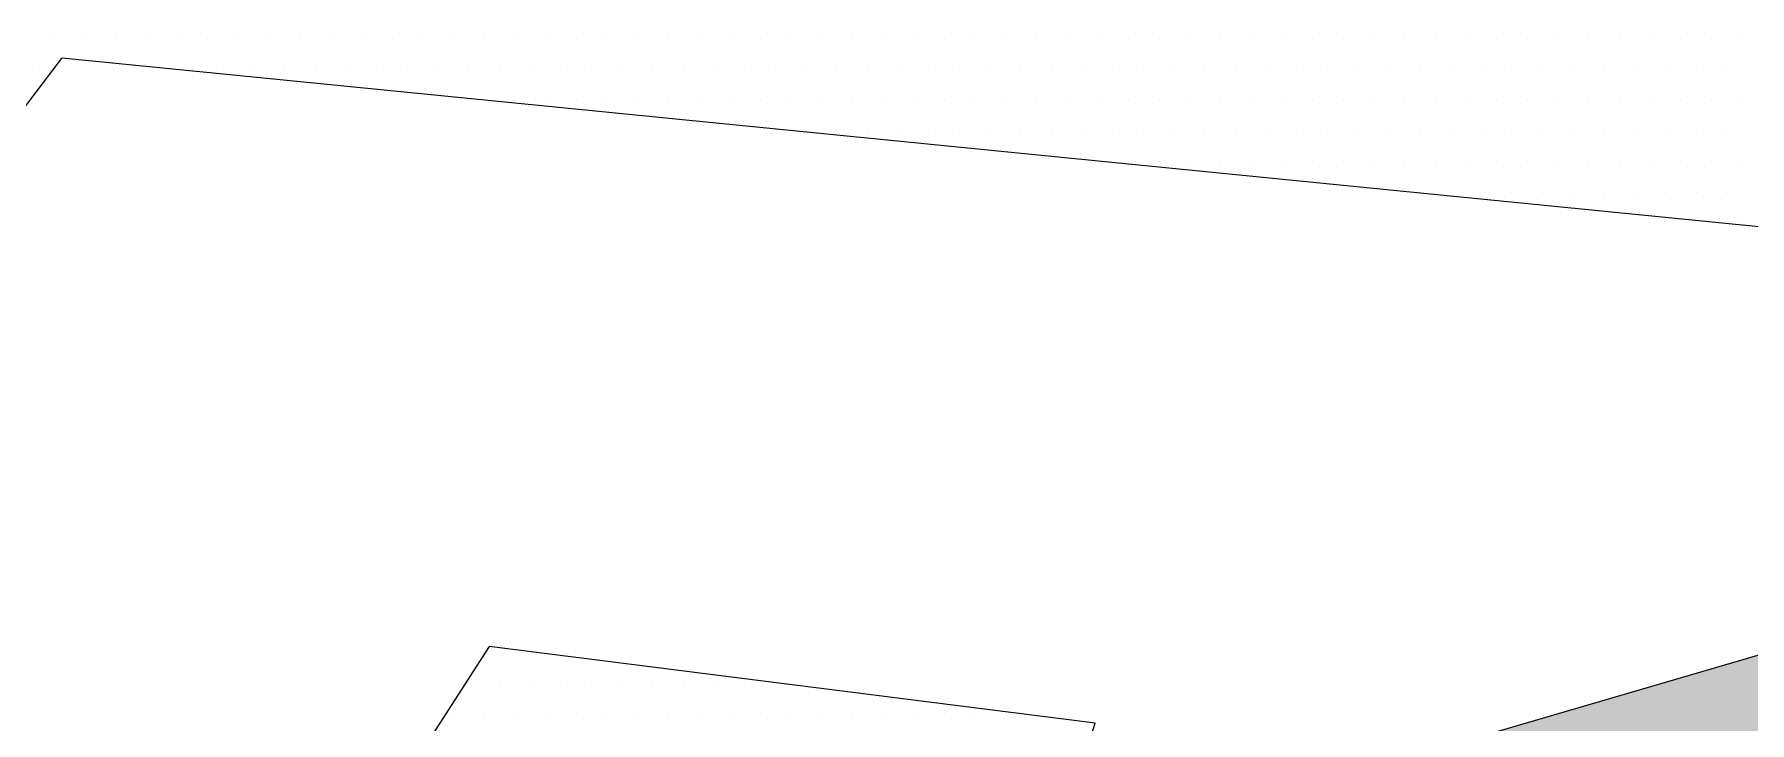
# Model space of a CAD drawing. Header units: metres. Extents: x 9606 to 9900, y 4805 to 4952.
# Drawn here: x 9866.408 to 9867.433, y 4853.855 to 4854.267 of the extents above; entities that cross this region are included whole.
import ezdxf

# ---------------------------------------------------------------- set-up
doc = ezdxf.new("R2010")
doc.units = ezdxf.units.M
doc.header["$LTSCALE"] = 2
doc.linetypes.add('CACHEX2', pattern=[0.75, 0.5, -0.25])
for name, color, linetype in [('CARTOUCHE', 7, 'Continuous'), ('LOGO', 4, 'Continuous'), ('rosace', 7, 'Continuous')]:
    doc.layers.add(name, color=color, linetype=linetype)

# ---------------------------------------------------------------- blocks, each defined once
blk = doc.blocks.new('A$C715108E3')
at = {"layer": 'LOGO', "color": 131}
for p, q in [((-1.5806, -4.7997), (-1.5806, -4.7997)), ((-1.4888, -4.7997), (-1.4888, -4.7997)), ((-1.397, -4.7997), (-1.397, -4.7997)), ((-1.305, -4.7997), (-1.305, -4.7997)), ((-1.2137, -4.7997), (-1.2137, -4.7997)), ((-1.1217, -4.7997), (-1.1217, -4.7997)), ((-1.0296, -4.7997), (-1.0296, -4.7997)), ((-0.9386, -4.7997), (-0.9386, -4.7997)), ((-0.8465, -4.7997), (-0.8465, -4.7997)), ((-0.7549, -4.7997), (-0.7549, -4.7997)), ((-0.6634, -4.7997), (-0.6634, -4.7997)), ((-0.5712, -4.7997), (-0.5712, -4.7997)), ((-0.4796, -4.7997), (-0.4796, -4.7997)), ((-0.3883, -4.7997), (-0.3883, -4.7997)), ((-0.2963, -4.7997), (-0.2963, -4.7997)), ((-0.2043, -4.7997), (-0.2043, -4.7997)), ((-0.1124, -4.7997), (-0.1124, -4.7997)), ((-0.021, -4.7997), (-0.021, -4.7997)), ((0.0708, -4.7997), (0.0708, -4.7997)), ((0.1627, -4.7997), (0.1627, -4.7997)), ((0.2541, -4.7997), (0.2541, -4.7997)), ((0.346, -4.7997), (0.346, -4.7997)), ((0.438, -4.7997), (0.438, -4.7997)), ((0.5293, -4.7997), (0.5293, -4.7997)), ((0.6213, -4.7997), (0.6213, -4.7997)), ((0.7131, -4.7997), (0.7131, -4.7997)), ((0.8044, -4.7997), (0.8044, -4.7997)), ((0.8962, -4.7997), (0.8962, -4.7997)), ((0.988, -4.7997), (0.988, -4.7997)), ((1.0801, -4.7997), (1.0801, -4.7997)), ((1.1713, -4.7997), (1.1713, -4.7997)), ((1.2634, -4.7997), (1.2634, -4.7997)), ((1.3554, -4.7997), (1.3554, -4.7997)), ((1.4466, -4.7997), (1.4466, -4.7997)), ((1.5387, -4.7997), (1.5387, -4.7997)), ((1.6305, -4.7997), (1.6305, -4.7997)), ((1.722, -4.7997), (1.722, -4.7997)), ((1.8138, -4.7997), (1.8138, -4.7997)), ((1.9056, -4.7997), (1.9056, -4.7997)), ((1.9969, -4.7997), (1.9969, -4.7997)), ((2.0889, -4.7997), (2.0889, -4.7997)), ((2.1807, -4.7997), (2.1807, -4.7997)), ((2.2726, -4.7997), (2.2726, -4.7997)), ((2.364, -4.7997), (2.364, -4.7997)), ((2.4559, -4.7997), (2.4559, -4.7997)), ((2.5477, -4.7997), (2.5477, -4.7997)), ((2.639, -4.7997), (2.639, -4.7997)), ((2.731, -4.7997), (2.731, -4.7997)), ((2.823, -4.7997), (2.823, -4.7997)), ((2.9143, -4.7997), (2.9143, -4.7997)), ((3.0061, -4.7997), (3.0061, -4.7997)), ((3.0979, -4.7997), (3.0979, -4.7997)), ((3.1896, -4.7997), (3.1896, -4.7997)), ((3.2816, -4.7997), (3.2816, -4.7997)), ((3.3734, -4.7997), (3.3734, -4.7997)), ((3.4653, -4.7997), (3.4653, -4.7997)), ((-1.6264, -4.892), (-1.6264, -4.892)), ((-1.2024, -4.892), (-1.2024, -4.892)), ((-1.1674, -4.892), (-1.1674, -4.892)), ((-1.0761, -4.892), (-1.0761, -4.892)), ((-0.9841, -4.892), (-0.9841, -4.892)), ((-0.8921, -4.892), (-0.8921, -4.892)), ((-0.8008, -4.892), (-0.8008, -4.892)), ((-0.7088, -4.892), (-0.7088, -4.892)), ((-0.6172, -4.892), (-0.6172, -4.892)), ((-0.5255, -4.892), (-0.5255, -4.892)), ((-0.4339, -4.892), (-0.4339, -4.892)), ((-0.3418, -4.892), (-0.3418, -4.892)), ((-0.2508, -4.892), (-0.2508, -4.892)), ((-0.1587, -4.892), (-0.1587, -4.892)), ((-0.0667, -4.892), (-0.0667, -4.892)), ((0.0251, -4.892), (0.0251, -4.892)), ((0.1166, -4.892), (0.1166, -4.892)), ((0.2084, -4.892), (0.2084, -4.892)), ((0.3002, -4.892), (0.3002, -4.892)), ((0.3915, -4.892), (0.3915, -4.892)), ((0.4835, -4.892), (0.4835, -4.892)), ((0.5755, -4.892), (0.5755, -4.892)), ((0.6668, -4.892), (0.6668, -4.892)), ((0.7588, -4.892), (0.7588, -4.892)), ((0.8509, -4.892), (0.8509, -4.892)), ((0.9425, -4.892), (0.9425, -4.892)), ((1.0341, -4.892), (1.0341, -4.892)), ((1.1258, -4.892), (1.1258, -4.892)), ((1.2178, -4.892), (1.2178, -4.892)), ((1.3091, -4.892), (1.3091, -4.892)), ((1.4011, -4.892), (1.4011, -4.892)), ((1.4929, -4.892), (1.4929, -4.892)), ((1.584, -4.892), (1.584, -4.892)), ((1.6762, -4.892), (1.6762, -4.892)), ((1.7681, -4.892), (1.7681, -4.892)), ((1.8591, -4.892), (1.8591, -4.892)), ((1.9512, -4.892), (1.9512, -4.892)), ((2.0432, -4.892), (2.0432, -4.892)), ((2.1344, -4.892), (2.1344, -4.892)), ((2.2265, -4.892), (2.2265, -4.892)), ((2.3183, -4.892), (2.3183, -4.892)), ((2.4101, -4.892), (2.4101, -4.892)), ((2.5018, -4.892), (2.5018, -4.892)), ((2.5934, -4.892), (2.5934, -4.892)), ((2.6854, -4.892), (2.6854, -4.892)), ((2.7767, -4.892), (2.7767, -4.892)), ((2.8687, -4.892), (2.8687, -4.892)), ((2.9608, -4.892), (2.9608, -4.892)), ((3.0518, -4.892), (3.0518, -4.892)), ((3.1439, -4.892), (3.1439, -4.892)), ((3.2359, -4.892), (3.2359, -4.892)), ((3.3277, -4.892), (3.3277, -4.892)), ((3.4188, -4.892), (3.4188, -4.892)), ((-0.2811, -4.9833), (-0.2811, -4.9833)), ((-0.2043, -4.9833), (-0.2043, -4.9833)), ((-0.1124, -4.9833), (-0.1124, -4.9833)), ((-0.021, -4.9833), (-0.021, -4.9833)), ((0.0708, -4.9833), (0.0708, -4.9833)), ((0.1627, -4.9833), (0.1627, -4.9833)), ((0.2541, -4.9833), (0.2541, -4.9833)), ((0.346, -4.9833), (0.346, -4.9833)), ((0.438, -4.9833), (0.438, -4.9833)), ((0.5293, -4.9833), (0.5293, -4.9833)), ((0.6213, -4.9833), (0.6213, -4.9833)), ((0.7131, -4.9833), (0.7131, -4.9833)), ((0.8044, -4.9833), (0.8044, -4.9833)), ((0.8962, -4.9833), (0.8962, -4.9833)), ((0.988, -4.9833), (0.988, -4.9833)), ((1.0801, -4.9833), (1.0801, -4.9833)), ((1.1713, -4.9833), (1.1713, -4.9833)), ((1.2634, -4.9833), (1.2634, -4.9833)), ((1.3554, -4.9833), (1.3554, -4.9833)), ((1.4466, -4.9833), (1.4466, -4.9833)), ((1.5387, -4.9833), (1.5387, -4.9833)), ((1.6305, -4.9833), (1.6305, -4.9833)), ((1.722, -4.9833), (1.722, -4.9833)), ((1.8138, -4.9833), (1.8138, -4.9833)), ((1.9056, -4.9833), (1.9056, -4.9833)), ((1.9969, -4.9833), (1.9969, -4.9833)), ((2.0889, -4.9833), (2.0889, -4.9833)), ((2.1807, -4.9833), (2.1807, -4.9833)), ((2.2726, -4.9833), (2.2726, -4.9833)), ((2.364, -4.9833), (2.364, -4.9833)), ((2.4559, -4.9833), (2.4559, -4.9833)), ((2.5477, -4.9833), (2.5477, -4.9833)), ((2.639, -4.9833), (2.639, -4.9833)), ((2.731, -4.9833), (2.731, -4.9833)), ((2.823, -4.9833), (2.823, -4.9833)), ((2.9143, -4.9833), (2.9143, -4.9833)), ((3.0061, -4.9833), (3.0061, -4.9833)), ((3.0979, -4.9833), (3.0979, -4.9833)), ((3.1896, -4.9833), (3.1896, -4.9833)), ((3.2816, -4.9833), (3.2816, -4.9833)), ((3.3734, -4.9833), (3.3734, -4.9833)), ((3.4653, -4.9833), (3.4653, -4.9833)), ((0.6408, -5.0748), (0.6408, -5.0748)), ((0.6668, -5.0748), (0.6668, -5.0748)), ((0.7588, -5.0748), (0.7588, -5.0748)), ((0.8509, -5.0748), (0.8509, -5.0748)), ((0.9425, -5.0748), (0.9425, -5.0748)), ((1.0341, -5.0748), (1.0341, -5.0748)), ((1.1258, -5.0748), (1.1258, -5.0748)), ((1.2178, -5.0748), (1.2178, -5.0748)), ((1.3091, -5.0748), (1.3091, -5.0748)), ((1.4011, -5.0748), (1.4011, -5.0748)), ((1.4929, -5.0748), (1.4929, -5.0748)), ((1.584, -5.0748), (1.584, -5.0748)), ((1.6762, -5.0748), (1.6762, -5.0748)), ((1.7681, -5.0748), (1.7681, -5.0748)), ((1.8591, -5.0748), (1.8591, -5.0748)), ((1.9512, -5.0748), (1.9512, -5.0748)), ((2.0432, -5.0748), (2.0432, -5.0748)), ((2.1344, -5.0748), (2.1344, -5.0748)), ((2.2265, -5.0748), (2.2265, -5.0748)), ((2.3183, -5.0748), (2.3183, -5.0748)), ((2.4101, -5.0748), (2.4101, -5.0748)), ((2.5018, -5.0748), (2.5018, -5.0748)), ((2.5934, -5.0748), (2.5934, -5.0748)), ((2.6854, -5.0748), (2.6854, -5.0748)), ((2.7767, -5.0748), (2.7767, -5.0748)), ((2.8687, -5.0748), (2.8687, -5.0748)), ((2.9608, -5.0748), (2.9608, -5.0748)), ((3.0518, -5.0748), (3.0518, -5.0748)), ((3.1439, -5.0748), (3.1439, -5.0748)), ((3.2359, -5.0748), (3.2359, -5.0748)), ((3.3277, -5.0748), (3.3277, -5.0748)), ((3.4188, -5.0748), (3.4188, -5.0748)), ((1.5619, -5.1674), (1.5619, -5.1674)), ((1.6305, -5.1674), (1.6305, -5.1674)), ((1.722, -5.1674), (1.722, -5.1674)), ((1.8138, -5.1674), (1.8138, -5.1674)), ((1.9056, -5.1674), (1.9056, -5.1674)), ((1.9969, -5.1674), (1.9969, -5.1674)), ((2.0889, -5.1674), (2.0889, -5.1674)), ((2.1807, -5.1674), (2.1807, -5.1674)), ((2.2726, -5.1674), (2.2726, -5.1674)), ((2.364, -5.1674), (2.364, -5.1674)), ((2.4559, -5.1674), (2.4559, -5.1674)), ((2.5477, -5.1674), (2.5477, -5.1674)), ((2.639, -5.1674), (2.639, -5.1674)), ((2.731, -5.1674), (2.731, -5.1674)), ((2.823, -5.1674), (2.823, -5.1674)), ((2.9143, -5.1674), (2.9143, -5.1674)), ((3.0061, -5.1674), (3.0061, -5.1674)), ((3.0979, -5.1674), (3.0979, -5.1674)), ((3.1896, -5.1674), (3.1896, -5.1674)), ((3.2816, -5.1674), (3.2816, -5.1674)), ((3.3734, -5.1674), (3.3734, -5.1674)), ((3.4653, -5.1674), (3.4653, -5.1674)), ((2.4836, -5.2586), (2.4836, -5.2586)), ((2.5018, -5.2586), (2.5018, -5.2586)), ((2.5934, -5.2586), (2.5934, -5.2586)), ((2.6854, -5.2586), (2.6854, -5.2586)), ((2.7767, -5.2586), (2.7767, -5.2586)), ((2.8687, -5.2586), (2.8687, -5.2586)), ((2.9608, -5.2586), (2.9608, -5.2586)), ((3.0518, -5.2586), (3.0518, -5.2586)), ((3.1439, -5.2586), (3.1439, -5.2586)), ((3.2359, -5.2586), (3.2359, -5.2586)), ((3.3277, -5.2586), (3.3277, -5.2586)), ((3.4188, -5.2586), (3.4188, -5.2586)), ((3.4049, -5.3499), (3.4049, -5.3499)), ((3.4653, -5.3499), (3.4653, -5.3499)), ((-0.2929, -6.6344), (-0.2929, -6.6344)), ((-0.2043, -6.6344), (-0.2043, -6.6344)), ((-0.3518, -6.7259), (-0.3518, -6.7259)), ((-0.342, -6.7259), (-0.342, -6.7259)), ((-0.2508, -6.7259), (-0.2508, -6.7259)), ((-0.1587, -6.7259), (-0.1587, -6.7259)), ((-0.0667, -6.7259), (-0.0667, -6.7259)), ((0.0251, -6.7259), (0.0251, -6.7259)), ((0.1166, -6.7259), (0.1166, -6.7259)), ((0.2084, -6.7259), (0.2084, -6.7259)), ((0.3002, -6.7259), (0.3002, -6.7259)), ((0.3917, -6.7259), (0.3917, -6.7259)), ((0.4835, -6.7259), (0.4835, -6.7259)), ((0.5755, -6.7259), (0.5755, -6.7259)), ((-0.4108, -6.8181), (-0.4108, -6.8181)), ((-0.3879, -6.8181), (-0.3879, -6.8181)), ((-0.2963, -6.8181), (-0.2963, -6.8181)), ((-0.2043, -6.8181), (-0.2043, -6.8181)), ((-0.1124, -6.8181), (-0.1124, -6.8181)), ((-0.0212, -6.8181), (-0.0212, -6.8181)), ((0.0708, -6.8181), (0.0708, -6.8181)), ((0.1627, -6.8181), (0.1627, -6.8181)), ((0.2541, -6.8181), (0.2541, -6.8181)), ((0.346, -6.8181), (0.346, -6.8181)), ((0.4378, -6.8181), (0.4378, -6.8181)), ((0.5293, -6.8181), (0.5293, -6.8181)), ((0.6211, -6.8181), (0.6211, -6.8181)), ((0.7131, -6.8181), (0.7131, -6.8181)), ((0.8044, -6.8181), (0.8044, -6.8181)), ((0.8964, -6.8181), (0.8964, -6.8181)), ((0.988, -6.8181), (0.988, -6.8181)), ((1.0801, -6.8181), (1.0801, -6.8181)), ((1.1717, -6.8181), (1.1717, -6.8181)), ((1.2634, -6.8181), (1.2634, -6.8181))]:
    blk.add_line(p, q, dxfattribs=at)
blk.add_lwpolyline([(-1.8895, -11.7452), (-0.5622, -9.8309), (1.2247, -9.9595), (2.246, -8.4278), (1.0713, -8.3007), (1.531, -6.8464), (-0.2811, -6.6172), (-1.43, -8.4029), (-1.379, -8.0709), (-3.7783, -7.7906), (-1.5572, -4.8561), (4.8497, -5.4935), (3.9051, -3.7588)], dxfattribs=at)
blk = doc.blocks.new('A$C581E6685')
at = {"layer": 'rosace'}
blk.add_hatch(color=140, dxfattribs=at).paths.add_polyline_path([(-45.3965, 37.4846), (-41.9745, 25.9278), (-41.7809, 23.8865), (-42.0615, 23.3525), (-44.9268, 21.9767), (-53.1072, 18.3767), (-40.8028, 21.6905), (-39.5666, 22.0268), (-38.2746, 22.2236), (-38.1337, 21.2132), (-33.6363, 11.1845), (-36.0802, 21.4612), (-37.3405, 24.3346), (-37.4251, 24.9804), (-36.9477, 25.4853), (-26.3566, 30.2032), (-37.8747, 26.8339), (-39.7286, 26.4119), (-40.3751, 26.6371), (-40.684, 26.8894)])
at = {"layer": 'rosace', "color": 140}
blk.add_lwpolyline([(-45.3965, 37.4846), (-41.9745, 25.9278), (-41.7804, 23.8865), (-42.0615, 23.3525), (-44.9268, 21.9767), (-53.1072, 18.3767), (-40.8028, 21.6905), (-39.5666, 22.0268), (-38.2739, 22.2236), (-38.1337, 21.2132), (-33.6358, 11.1845), (-36.0802, 21.4612), (-37.3405, 24.3346), (-37.4251, 24.9804), (-36.9477, 25.4853), (-26.3566, 30.2032), (-37.8741, 26.8339), (-39.7286, 26.4119), (-40.3748, 26.6371), (-40.6836, 26.8894)], close=True, dxfattribs=at)
at = {"layer": 'rosace', "color": 32, "linetype": 'CACHEX2', "ltscale": 1.5}
blk.add_ellipse((-38.0538, 23.8138), major_axis=(-19.0311, -3.534), ratio=0.590567, dxfattribs=at)
at = {"layer": 'rosace', "color": 32}
blk.add_ellipse((-37.6144, 23.8499), major_axis=(-13.5768, -4.2839), ratio=0.791971, dxfattribs=at)
at = {"layer": 'CARTOUCHE'}
blk.add_blockref('A$C715108E3', (-31.6739, 36.3189), dxfattribs=at)

msp = doc.modelspace()

# ---------------------------------------------------------------- block references
at = {"layer": 'CARTOUCHE', "xscale": 0.2, "yscale": 0.2, "zscale": 0.2}
msp.add_blockref('A$C581E6685', (9873.0705, 4847.9603), dxfattribs=at)

doc.saveas('drawing.dxf')
